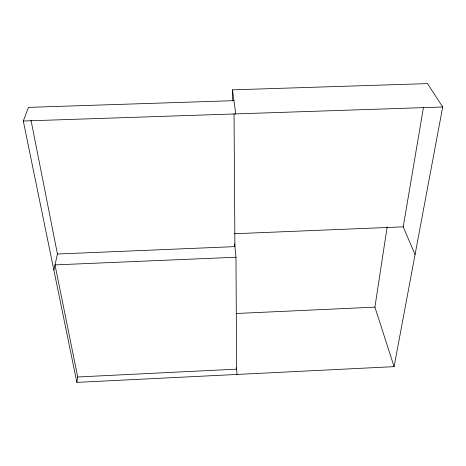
<?xml version="1.0" encoding="UTF-8"?>
<svg xmlns="http://www.w3.org/2000/svg" width="466" height="466" viewBox="0 0 466 466"><rect width="100%" height="100%" fill="white"/><g stroke="black" fill="none" stroke-linecap="round" stroke-linejoin="round"><path stroke-width="0.7" d="M232.586 100.749L232.499 89.845L427.485 83.618L442.7 106.988L394.085 366.649L76.878 382.382L77.706 376.988L55 264.898L235.977 257.238L236.6 369.159L77.706 376.988M394.085 366.649L374.909 307.141L387.141 226.994M415.055 254.622L403.224 226.837L423.483 107.25M53.846 270.024L57.44 254.017L30.995 120.181M76.878 382.382L23.3 121.014L28.467 107.366L233.949 100.662M236.297 313.49L374.909 307.141M57.44 254.017L234.916 246.625L234.037 113.733M234.357 233.734L403.224 226.837M23.3 121.014L442.7 106.988M232.499 89.845L235.726 113.908M234.631 243.765L235.977 257.238M236.478 367.715L237.043 374.437"/></g></svg>
